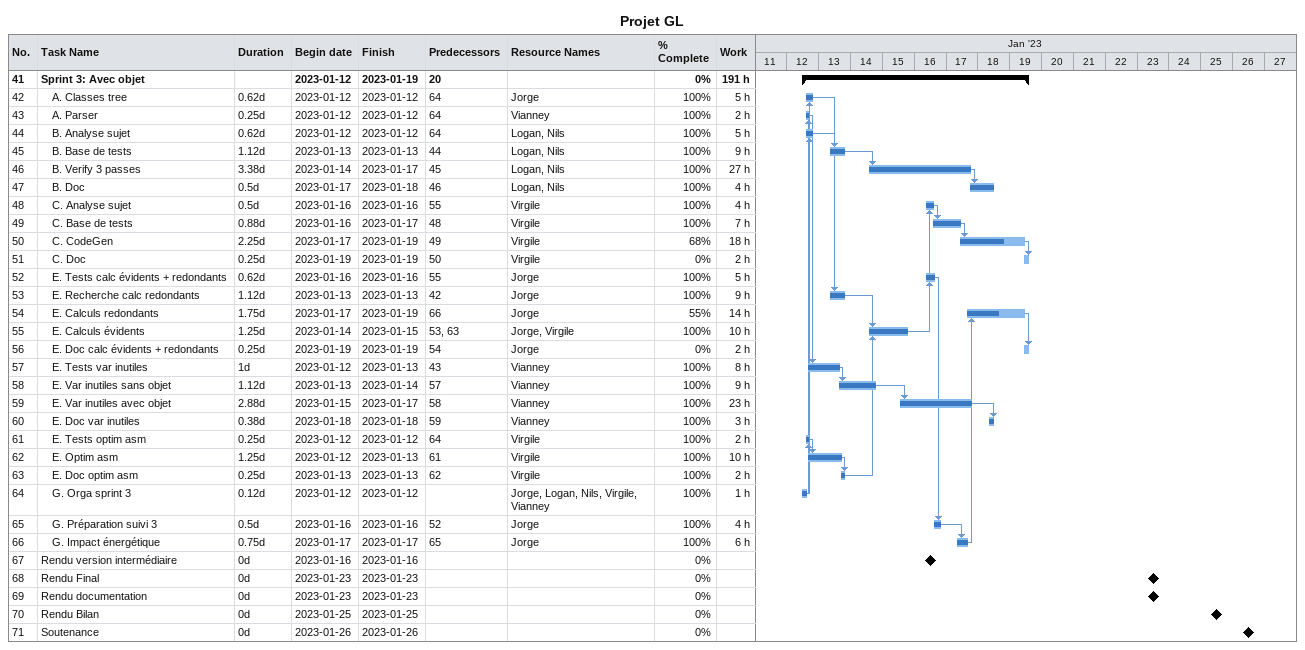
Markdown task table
Projet GL

| ID | Level | Task | Duration | Start | Finish | Predecessors | Resources | % complete | Work (h) |
|---|---|---|---|---|---|---|---|---|---|
| 41 | 1 | **Sprint 3: Avec objet** |  | 2023-01-12 | 2023-01-19 | 20 |  | 0 | 191 |
| 42 | 2 | A. Classes tree | 0.62d | 2023-01-12 | 2023-01-12 | 64 | Jorge | 100 | 5 |
| 43 | 2 | A. Parser | 0.25d | 2023-01-12 | 2023-01-12 | 64 | Vianney | 100 | 2 |
| 44 | 2 | B. Analyse sujet | 0.62d | 2023-01-12 | 2023-01-12 | 64 | Logan, Nils | 100 | 5 |
| 45 | 2 | B. Base de tests | 1.12d | 2023-01-13 | 2023-01-13 | 44 | Logan, Nils | 100 | 9 |
| 46 | 2 | B. Verify 3 passes | 3.38d | 2023-01-14 | 2023-01-17 | 45 | Logan, Nils | 100 | 27 |
| 47 | 2 | B. Doc | 0.5d | 2023-01-17 | 2023-01-18 | 46 | Logan, Nils | 100 | 4 |
| 48 | 2 | C. Analyse sujet | 0.5d | 2023-01-16 | 2023-01-16 | 55 | Virgile | 100 | 4 |
| 49 | 2 | C. Base de tests | 0.88d | 2023-01-16 | 2023-01-17 | 48 | Virgile | 100 | 7 |
| 50 | 2 | C. CodeGen | 2.25d | 2023-01-17 | 2023-01-19 | 49 | Virgile | 68 | 18 |
| 51 | 2 | C. Doc | 0.25d | 2023-01-19 | 2023-01-19 | 50 | Virgile | 0 | 2 |
| 52 | 2 | E. Tests calc évidents + redondants | 0.62d | 2023-01-16 | 2023-01-16 | 55 | Jorge | 100 | 5 |
| 53 | 2 | E. Recherche calc redondants | 1.12d | 2023-01-13 | 2023-01-13 | 42 | Jorge | 100 | 9 |
| 54 | 2 | E. Calculs redondants | 1.75d | 2023-01-17 | 2023-01-19 | 66 | Jorge | 55 | 14 |
| 55 | 2 | E. Calculs évidents | 1.25d | 2023-01-14 | 2023-01-15 | 53, 63 | Jorge, Virgile | 100 | 10 |
| 56 | 2 | E. Doc calc évidents + redondants | 0.25d | 2023-01-19 | 2023-01-19 | 54 | Jorge | 0 | 2 |
| 57 | 2 | E. Tests var inutiles | 1d | 2023-01-12 | 2023-01-13 | 43 | Vianney | 100 | 8 |
| 58 | 2 | E. Var inutiles sans objet | 1.12d | 2023-01-13 | 2023-01-14 | 57 | Vianney | 100 | 9 |
| 59 | 2 | E. Var inutiles avec objet | 2.88d | 2023-01-15 | 2023-01-17 | 58 | Vianney | 100 | 23 |
| 60 | 2 | E. Doc var inutiles | 0.38d | 2023-01-18 | 2023-01-18 | 59 | Vianney | 100 | 3 |
| 61 | 2 | E. Tests optim asm | 0.25d | 2023-01-12 | 2023-01-12 | 64 | Virgile | 100 | 2 |
| 62 | 2 | E. Optim asm | 1.25d | 2023-01-12 | 2023-01-13 | 61 | Virgile | 100 | 10 |
| 63 | 2 | E. Doc optim asm | 0.25d | 2023-01-13 | 2023-01-13 | 62 | Virgile | 100 | 2 |
| 64 | 2 | G. Orga sprint 3 | 0.12d | 2023-01-12 | 2023-01-12 |  | Jorge, Logan, Nils, Virgile, Vianney | 100 | 1 |
| 65 | 2 | G. Préparation suivi 3 | 0.5d | 2023-01-16 | 2023-01-16 | 52 | Jorge | 100 | 4 |
| 66 | 2 | G. Impact énergétique | 0.75d | 2023-01-17 | 2023-01-17 | 65 | Jorge | 100 | 6 |
| 67 | 1 | Rendu version intermédiaire | 0d | 2023-01-16 | 2023-01-16 |  |  | 0 |  |
| 68 | 1 | Rendu Final | 0d | 2023-01-23 | 2023-01-23 |  |  | 0 |  |
| 69 | 1 | Rendu documentation | 0d | 2023-01-23 | 2023-01-23 |  |  | 0 |  |
| 70 | 1 | Rendu Bilan | 0d | 2023-01-25 | 2023-01-25 |  |  | 0 |  |
| 71 | 1 | Soutenance | 0d | 2023-01-26 | 2023-01-26 |  |  | 0 |  |
